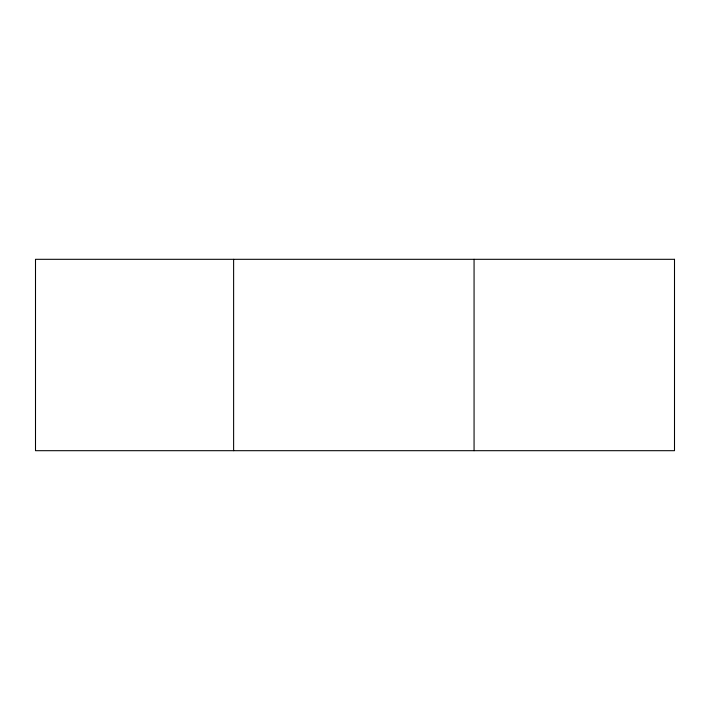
<?xml version="1.0" encoding="UTF-8"?>
<svg xmlns="http://www.w3.org/2000/svg" width="710" height="710" viewBox="0 0 710 710"><rect width="100%" height="100%" fill="white"/><g stroke="black" fill="none" stroke-linecap="round" stroke-linejoin="round"><path stroke-width="1.06" d="M474.067 259.31L474.067 450.69M233.617 259.31L233.617 450.69M674.5 259.31L35.5 259.31L35.5 450.69L674.5 450.69L674.5 259.31"/></g></svg>
